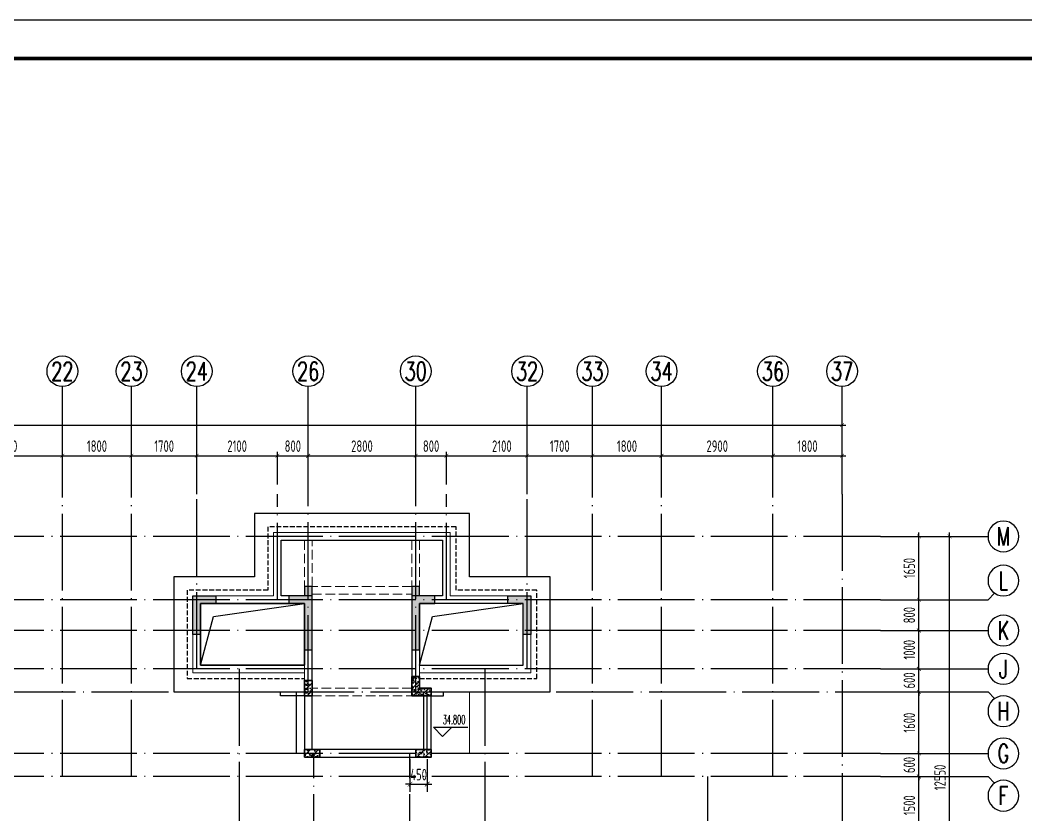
# Model space of a CAD drawing. Extents: x -668857 to 143095, y -247466 to 228182.
# Drawn here: x -184922 to -158737, y -208756 to -188066 of the extents above; entities that cross this region are included whole.
import ezdxf
from ezdxf.enums import TextEntityAlignment as Align

# ---------------------------------------------------------------- set-up
doc = ezdxf.new("R2010")
doc.units = 0
doc.header["$LTSCALE"] = 1000
for name, pattern in [('#P_--_20B1_001_t3$0$DASH', [0.35, 0.25, -0.1]), ('DASH', [0.35, 0.25, -0.1]), ('DOTE', [2.42, 2, -0.2, 0.02, -0.2])]:
    doc.linetypes.add(name, pattern=pattern)
doc.layers.get('0').update_dxf_attribs({"linetype": 'CONTINUOUS'})
doc.layers.get('DEFPOINTS').update_dxf_attribs({"linetype": 'CONTINUOUS'})
for name, color, linetype in [('-TK', 7, 'CONTINUOUS'), ('A-AXIS', 1, 'CONTINUOUS'), ('A-DOTE', 10, 'DOTE'), ('AXIS_NUM', 7, 'CONTINUOUS'), ('DIM_ELEV', 3, 'CONTINUOUS'), ('ROOF', 183, 'CONTINUOUS'), ('S-D洞口', 4, 'CONTINUOUS'), ('S-L主梁线', 4, 'DASH'), ('S-Q墙填充', 252, 'CONTINUOUS'), ('S-Q墙实线', 6, 'CONTINUOUS'), ('S-Q墙标注', 3, 'CONTINUOUS'), ('S-Y一般标注', 3, 'CONTINUOUS'), ('S-Z柱填充', 252, 'CONTINUOUS'), ('S-Z柱实线', 6, 'CONTINUOUS'), ('看线', 251, 'CONTINUOUS')]:
    doc.layers.add(name, color=color, linetype=linetype)
doc.layers.add('STAIR', color=2, linetype='CONTINUOUS', lineweight=18)
doc.styles.add('_TCH_DIM', font='SIMPLEX.shx', dxfattribs={"width": 0.7, "bigfont": 'GBCBIG.shx'})
doc.styles.add('TSSD_Axis', font='complex.shx', dxfattribs={"width": 0.7, "bigfont": 'hztxt.shx'})
doc.styles.add('TSSD_DIMENSION', font='Tssdeng.shx', dxfattribs={"width": 0.7, "bigfont": 'tssdchn.shx'})
doc.styles.add('TSSD_REIN', font='tssdeng.shx', dxfattribs={"width": 0.7, "height": 300, "bigfont": 'tssdchn.shx'})
doc.styles.add('结构文字', font='zstxt.shx', dxfattribs={"width": 0.7, "bigfont": 'zshz.shx'})
doc.dimstyles.new('STRUCK', dxfattribs={"dimtxt": 400, "dimasz": 121, "dimexe": 200, "dimexo": 150, "dimgap": 115, "dimtad": 1, "dimdec": 0, "dimdsep": 46, "dimtxsty": '结构文字', "dimblk": 'ARCHTICK', "dimcen": 400, "dimclrd": 3, "dimclre": 3, "dimclrt": 7, "dimadec": 0, "dimazin": 0, "dimtfac": 1, "dimtdec": 0, "dimtix": 1, "dimtmove": 2, "dimatfit": 3, "dimldrblk": '_DIMX', "dimfxl": 0, "dimtolj": 1, "dimtzin": 0, "dimarcsym": 0})
doc.dimstyles.new('TSSD_100_100', dxfattribs={"dimtxt": 300, "dimasz": 100, "dimexe": 100, "dimexo": 250, "dimgap": 100, "dimtad": 1, "dimdec": 0, "dimzin": 0, "dimdsep": 46, "dimtxsty": 'TSSD_DIMENSION', "dimblk": 'ARCHTICK', "dimcen": 0, "dimdle": 100, "dimclrt": 7, "dimadec": 0, "dimazin": 0, "dimtfac": 1, "dimtdec": 0, "dimtix": 1, "dimtmove": 2, "dimatfit": 3, "dimldrblk": 'ARCHTICK', "dimfxl": 0, "dimtolj": 1, "dimtzin": 0, "dimarcsym": 0})
pattern_1 = [(50, (-554390.62, -406951.55), (215.178055, -18.82564), [22.5, -247.5]), (355, (-554390.62, -406951.55), (-41.6254, 225.65764), [18, -198]), (100.4514, (-554372.69, -406953.11), (173.55281, 206.83186), [19.12206, -210.34263]), (46.1842, (-554390.62, -406891.55), (320.17231, -49.6557), [33.75, -371.25]), (96.6356, (-554363.94, -406895.68), (280.39881, 292.23536), [28.68309, -315.5139]), (351.1842, (-554390.62, -406891.55), (280.39858, 292.23558), [27, -297]), (21, (-554360.62, -406906.55), (179.072116, -120.78567), [22.5, -247.5]), (326, (-554360.62, -406906.55), (72.9946, 217.54501), [18, -198]), (71.4514, (-554345.7, -406916.61), (252.06679, 96.75915), [19.12206, -210.34263]), (37.5, (-554390.62, -406951.55), (3.647957, 99.868156), [0, -195.6, 0, -201, 0, -198.75]), (7.5, (-554390.62, -406951.55), (78.92086, 118.323514), [0, -114.6, 0, -191.1, 0, -75.75]), (327.5, (-554457.52, -406951.55), (160.146731, -6.766462), [0, -75, 0, -234, 0, -310.5]), (317.5, (-554487.52, -406951.55), (174.95585, 30.031495), [0, -97.5, 0, -155.4, 0, -220.5]), (45, (-554390.62, -406951.55), (-106.066017, 106.066017), [])]

# ---------------------------------------------------------------- blocks, each defined once
blk = doc.blocks.new('A1')
blk.add_lwpolyline([(0, 59400), (0, 0), (84100, 0), (84100, 59400)], close=True)
at = {"const_width": 100}
blk.add_lwpolyline([(2500, 58400), (2500, 1000), (83100, 1000), (83100, 58400)], close=True, dxfattribs=at)
blk = doc.blocks.new('ts_axno')
at = {"color": 0, "linetype": 'ByBlock', "lineweight": -2}
blk.add_circle((0, 0), 0.5, dxfattribs=at)
at = {"color": 0, "linetype": 'ByBlock', "lineweight": -2, "style": 'TSSD_Axis', "width": 0.7}
blk.add_attdef('A', text='', height=0.6, dxfattribs=at).set_placement((0, 0), align=Align.MIDDLE_CENTER)
blk = doc.blocks.new('_ArchTick')
at = {"color": 0, "linetype": 'ByBlock', "const_width": 0.15}
blk.add_lwpolyline([(-0.5, -0.5), (0.5, 0.5)], dxfattribs=at)
blk = doc.blocks.new('*D109')
at = {"layer": 'DEFPOINTS', "color": 0}
for p in [(34300, 19250), (31400, 18250), (34300, 18250)]:
    blk.add_point(p, dxfattribs=at)
at = {"layer": 'S-Y一般标注', "color": 0, "lineweight": -2}
for p, q in [((31300, 19250), (34400, 19250)), ((31400, 18500), (31400, 19350)), ((34300, 18500), (34300, 19350))]:
    blk.add_line(p, q, dxfattribs=at)
at = {"layer": 'S-Y一般标注', "color": 0, "lineweight": -2, "xscale": 100, "yscale": 100, "zscale": 100, "rotation": 180}
blk.add_blockref('_ArchTick', (31400, 19250), dxfattribs=at)
at = {"layer": 'S-Y一般标注', "color": 0, "lineweight": -2, "xscale": 100, "yscale": 100, "zscale": 100}
blk.add_blockref('_ArchTick', (34300, 19250), dxfattribs=at)
at = {"layer": 'S-Y一般标注', "color": 7, "insert": (32850, 19500), "char_height": 300, "attachment_point": 5, "style": 'TSSD_DIMENSION'}
blk.add_mtext('\\A1;2900', dxfattribs=at)
blk = doc.blocks.new('*D110')
at = {"layer": 'DEFPOINTS', "color": 0}
for p in [(36100, 19250), (34300, 18250), (36100, 18250)]:
    blk.add_point(p, dxfattribs=at)
at = {"layer": 'S-Y一般标注', "color": 0, "lineweight": -2}
for p, q in [((34200, 19250), (36200, 19250)), ((34300, 18500), (34300, 19350)), ((36100, 18500), (36100, 19350))]:
    blk.add_line(p, q, dxfattribs=at)
at = {"layer": 'S-Y一般标注', "color": 0, "lineweight": -2, "xscale": 100, "yscale": 100, "zscale": 100, "rotation": 180}
blk.add_blockref('_ArchTick', (34300, 19250), dxfattribs=at)
at = {"layer": 'S-Y一般标注', "color": 0, "lineweight": -2, "xscale": 100, "yscale": 100, "zscale": 100}
blk.add_blockref('_ArchTick', (36100, 19250), dxfattribs=at)
at = {"layer": 'S-Y一般标注', "color": 7, "insert": (35200, 19500), "char_height": 300, "attachment_point": 5, "style": 'TSSD_DIMENSION'}
blk.add_mtext('\\A1;1800', dxfattribs=at)
blk = doc.blocks.new('*D111')
at = {"layer": 'DEFPOINTS', "color": 0}
for p in [(37800, 19250), (36100, 18250), (37800, 18250)]:
    blk.add_point(p, dxfattribs=at)
at = {"layer": 'S-Y一般标注', "color": 0, "lineweight": -2}
for p, q in [((36000, 19250), (37900, 19250)), ((36100, 18500), (36100, 19350)), ((37800, 18500), (37800, 19350))]:
    blk.add_line(p, q, dxfattribs=at)
at = {"layer": 'S-Y一般标注', "color": 0, "lineweight": -2, "xscale": 100, "yscale": 100, "zscale": 100, "rotation": 180}
blk.add_blockref('_ArchTick', (36100, 19250), dxfattribs=at)
at = {"layer": 'S-Y一般标注', "color": 0, "lineweight": -2, "xscale": 100, "yscale": 100, "zscale": 100}
blk.add_blockref('_ArchTick', (37800, 19250), dxfattribs=at)
at = {"layer": 'S-Y一般标注', "color": 7, "insert": (36950, 19500), "char_height": 300, "attachment_point": 5, "style": 'TSSD_DIMENSION'}
blk.add_mtext('\\A1;1700', dxfattribs=at)
blk = doc.blocks.new('*D112')
at = {"layer": 'DEFPOINTS', "color": 0}
for p in [(40700, 19250), (39900, 18250), (40700, 18250)]:
    blk.add_point(p, dxfattribs=at)
at = {"layer": 'S-Y一般标注', "color": 0, "lineweight": -2}
for p, q in [((39800, 19250), (40800, 19250)), ((39900, 18500), (39900, 19350)), ((40700, 18500), (40700, 19350))]:
    blk.add_line(p, q, dxfattribs=at)
at = {"layer": 'S-Y一般标注', "color": 0, "lineweight": -2, "xscale": 100, "yscale": 100, "zscale": 100, "rotation": 180}
blk.add_blockref('_ArchTick', (39900, 19250), dxfattribs=at)
at = {"layer": 'S-Y一般标注', "color": 0, "lineweight": -2, "xscale": 100, "yscale": 100, "zscale": 100}
blk.add_blockref('_ArchTick', (40700, 19250), dxfattribs=at)
at = {"layer": 'S-Y一般标注', "color": 7, "insert": (40300, 19500), "char_height": 300, "attachment_point": 5, "style": 'TSSD_DIMENSION'}
blk.add_mtext('\\A1;800', dxfattribs=at)
blk = doc.blocks.new('*D113')
at = {"layer": 'DEFPOINTS', "color": 0}
for p in [(43500, 19250), (40700, 18250), (43500, 18250)]:
    blk.add_point(p, dxfattribs=at)
at = {"layer": 'S-Y一般标注', "color": 0, "lineweight": -2}
for p, q in [((40600, 19250), (43600, 19250)), ((40700, 18500), (40700, 19350)), ((43500, 18500), (43500, 19350))]:
    blk.add_line(p, q, dxfattribs=at)
at = {"layer": 'S-Y一般标注', "color": 0, "lineweight": -2, "xscale": 100, "yscale": 100, "zscale": 100, "rotation": 180}
blk.add_blockref('_ArchTick', (40700, 19250), dxfattribs=at)
at = {"layer": 'S-Y一般标注', "color": 0, "lineweight": -2, "xscale": 100, "yscale": 100, "zscale": 100}
blk.add_blockref('_ArchTick', (43500, 19250), dxfattribs=at)
at = {"layer": 'S-Y一般标注', "color": 7, "insert": (42100, 19500), "char_height": 300, "attachment_point": 5, "style": 'TSSD_DIMENSION'}
blk.add_mtext('\\A1;2800', dxfattribs=at)
blk = doc.blocks.new('*D114')
at = {"layer": 'DEFPOINTS', "color": 0}
for p in [(46400, 19250), (44300, 18250), (46400, 18250)]:
    blk.add_point(p, dxfattribs=at)
at = {"layer": 'S-Y一般标注', "color": 0, "lineweight": -2}
for p, q in [((44200, 19250), (46500, 19250)), ((44300, 18500), (44300, 19350)), ((46400, 18500), (46400, 19350))]:
    blk.add_line(p, q, dxfattribs=at)
at = {"layer": 'S-Y一般标注', "color": 0, "lineweight": -2, "xscale": 100, "yscale": 100, "zscale": 100, "rotation": 180}
blk.add_blockref('_ArchTick', (44300, 19250), dxfattribs=at)
at = {"layer": 'S-Y一般标注', "color": 0, "lineweight": -2, "xscale": 100, "yscale": 100, "zscale": 100}
blk.add_blockref('_ArchTick', (46400, 19250), dxfattribs=at)
at = {"layer": 'S-Y一般标注', "color": 7, "insert": (45742, 19500), "char_height": 300, "attachment_point": 5, "style": 'TSSD_DIMENSION'}
blk.add_mtext('\\A1;2100', dxfattribs=at)
blk = doc.blocks.new('*D115')
at = {"layer": 'DEFPOINTS', "color": 0}
for p in [(48100, 19250), (46400, 18250), (48100, 18250)]:
    blk.add_point(p, dxfattribs=at)
at = {"layer": 'S-Y一般标注', "color": 0, "lineweight": -2}
for p, q in [((46300, 19250), (48200, 19250)), ((46400, 18500), (46400, 19350)), ((48100, 18500), (48100, 19350))]:
    blk.add_line(p, q, dxfattribs=at)
at = {"layer": 'S-Y一般标注', "color": 0, "lineweight": -2, "xscale": 100, "yscale": 100, "zscale": 100, "rotation": 180}
blk.add_blockref('_ArchTick', (46400, 19250), dxfattribs=at)
at = {"layer": 'S-Y一般标注', "color": 0, "lineweight": -2, "xscale": 100, "yscale": 100, "zscale": 100}
blk.add_blockref('_ArchTick', (48100, 19250), dxfattribs=at)
at = {"layer": 'S-Y一般标注', "color": 7, "insert": (47250, 19500), "char_height": 300, "attachment_point": 5, "style": 'TSSD_DIMENSION'}
blk.add_mtext('\\A1;1700', dxfattribs=at)
blk = doc.blocks.new('*D116')
at = {"layer": 'DEFPOINTS', "color": 0}
for p in [(49900, 19250), (48100, 18250), (49900, 18250)]:
    blk.add_point(p, dxfattribs=at)
at = {"layer": 'S-Y一般标注', "color": 0, "lineweight": -2}
for p, q in [((48000, 19250), (50000, 19250)), ((48100, 18500), (48100, 19350)), ((49900, 18500), (49900, 19350))]:
    blk.add_line(p, q, dxfattribs=at)
at = {"layer": 'S-Y一般标注', "color": 0, "lineweight": -2, "xscale": 100, "yscale": 100, "zscale": 100, "rotation": 180}
blk.add_blockref('_ArchTick', (48100, 19250), dxfattribs=at)
at = {"layer": 'S-Y一般标注', "color": 0, "lineweight": -2, "xscale": 100, "yscale": 100, "zscale": 100}
blk.add_blockref('_ArchTick', (49900, 19250), dxfattribs=at)
at = {"layer": 'S-Y一般标注', "color": 7, "insert": (49000, 19500), "char_height": 300, "attachment_point": 5, "style": 'TSSD_DIMENSION'}
blk.add_mtext('\\A1;1800', dxfattribs=at)
blk = doc.blocks.new('*D117')
at = {"layer": 'DEFPOINTS', "color": 0}
for p in [(52800, 19250), (49900, 18250), (52800, 18250)]:
    blk.add_point(p, dxfattribs=at)
at = {"layer": 'S-Y一般标注', "color": 0, "lineweight": -2}
for p, q in [((49800, 19250), (52900, 19250)), ((49900, 18500), (49900, 19350)), ((52800, 18500), (52800, 19350))]:
    blk.add_line(p, q, dxfattribs=at)
at = {"layer": 'S-Y一般标注', "color": 0, "lineweight": -2, "xscale": 100, "yscale": 100, "zscale": 100, "rotation": 180}
blk.add_blockref('_ArchTick', (49900, 19250), dxfattribs=at)
at = {"layer": 'S-Y一般标注', "color": 0, "lineweight": -2, "xscale": 100, "yscale": 100, "zscale": 100}
blk.add_blockref('_ArchTick', (52800, 19250), dxfattribs=at)
at = {"layer": 'S-Y一般标注', "color": 7, "insert": (51350, 19500), "char_height": 300, "attachment_point": 5, "style": 'TSSD_DIMENSION'}
blk.add_mtext('\\A1;2900', dxfattribs=at)
blk = doc.blocks.new('*D118')
at = {"layer": 'DEFPOINTS', "color": 0}
for p in [(54600, 19250), (52800, 18250), (54600, 18250)]:
    blk.add_point(p, dxfattribs=at)
at = {"layer": 'S-Y一般标注', "color": 0, "lineweight": -2}
for p, q in [((52700, 19250), (54700, 19250)), ((52800, 18500), (52800, 19350)), ((54600, 18500), (54600, 19350))]:
    blk.add_line(p, q, dxfattribs=at)
at = {"layer": 'S-Y一般标注', "color": 0, "lineweight": -2, "xscale": 100, "yscale": 100, "zscale": 100, "rotation": 180}
blk.add_blockref('_ArchTick', (52800, 19250), dxfattribs=at)
at = {"layer": 'S-Y一般标注', "color": 0, "lineweight": -2, "xscale": 100, "yscale": 100, "zscale": 100}
blk.add_blockref('_ArchTick', (54600, 19250), dxfattribs=at)
at = {"layer": 'S-Y一般标注', "color": 7, "insert": (53700, 19500), "char_height": 300, "attachment_point": 5, "style": 'TSSD_DIMENSION'}
blk.add_mtext('\\A1;1800', dxfattribs=at)
blk = doc.blocks.new('*D119')
at = {"layer": 'DEFPOINTS', "color": 0}
for p in [(54600, 20050), (4600, 18250), (54600, 18250)]:
    blk.add_point(p, dxfattribs=at)
at = {"layer": 'S-Y一般标注', "color": 0, "lineweight": -2}
for p, q in [((4500, 20050), (54700, 20050)), ((4600, 18500), (4600, 20150)), ((54600, 18500), (54600, 20150))]:
    blk.add_line(p, q, dxfattribs=at)
at = {"layer": 'S-Y一般标注', "color": 0, "lineweight": -2, "xscale": 100, "yscale": 100, "zscale": 100, "rotation": 180}
blk.add_blockref('_ArchTick', (4600, 20050), dxfattribs=at)
at = {"layer": 'S-Y一般标注', "color": 0, "lineweight": -2, "xscale": 100, "yscale": 100, "zscale": 100}
blk.add_blockref('_ArchTick', (54600, 20050), dxfattribs=at)
at = {"layer": 'S-Y一般标注', "color": 7, "insert": (29600, 20300), "char_height": 300, "attachment_point": 5, "style": 'TSSD_DIMENSION'}
blk.add_mtext('\\A1;50000', dxfattribs=at)
blk = doc.blocks.new('*D132')
at = {"layer": 'DEFPOINTS', "color": 0}
for p in [(39900, 19250), (37800, 18250), (39900, 18250)]:
    blk.add_point(p, dxfattribs=at)
at = {"layer": 'S-Y一般标注', "color": 0, "lineweight": -2}
for p, q in [((37700, 19250), (40000, 19250)), ((37800, 18500), (37800, 19350)), ((39900, 18500), (39900, 19350))]:
    blk.add_line(p, q, dxfattribs=at)
at = {"layer": 'S-Y一般标注', "color": 0, "lineweight": -2, "xscale": 100, "yscale": 100, "zscale": 100, "rotation": 180}
blk.add_blockref('_ArchTick', (37800, 19250), dxfattribs=at)
at = {"layer": 'S-Y一般标注', "color": 0, "lineweight": -2, "xscale": 100, "yscale": 100, "zscale": 100}
blk.add_blockref('_ArchTick', (39900, 19250), dxfattribs=at)
at = {"layer": 'S-Y一般标注', "color": 7, "insert": (38850, 19500), "char_height": 300, "attachment_point": 5, "style": 'TSSD_DIMENSION'}
blk.add_mtext('\\A1;2100', dxfattribs=at)
blk = doc.blocks.new('*D133')
at = {"layer": 'DEFPOINTS', "color": 0}
for p in [(44300, 19250), (43500, 18250), (44300, 18250)]:
    blk.add_point(p, dxfattribs=at)
at = {"layer": 'S-Y一般标注', "color": 0, "lineweight": -2}
for p, q in [((43400, 19250), (44400, 19250)), ((43500, 18500), (43500, 19350)), ((44300, 18500), (44300, 19350))]:
    blk.add_line(p, q, dxfattribs=at)
at = {"layer": 'S-Y一般标注', "color": 0, "lineweight": -2, "xscale": 100, "yscale": 100, "zscale": 100, "rotation": 180}
blk.add_blockref('_ArchTick', (43500, 19250), dxfattribs=at)
at = {"layer": 'S-Y一般标注', "color": 0, "lineweight": -2, "xscale": 100, "yscale": 100, "zscale": 100}
blk.add_blockref('_ArchTick', (44300, 19250), dxfattribs=at)
at = {"layer": 'S-Y一般标注', "color": 7, "insert": (43900, 19500), "char_height": 300, "attachment_point": 5, "style": 'TSSD_DIMENSION'}
blk.add_mtext('\\A1;800', dxfattribs=at)
blk = doc.blocks.new('*D148')
at = {"layer": 'DEFPOINTS', "color": 0}
for p in [(55600, 10900), (56600, 10900), (55600, 9400)]:
    blk.add_point(p, dxfattribs=at)
at = {"layer": 'S-Y一般标注', "color": 0, "lineweight": -2}
for p, q in [((56600, 9300), (56600, 11000)), ((55850, 10900), (56700, 10900)), ((55850, 9400), (56700, 9400))]:
    blk.add_line(p, q, dxfattribs=at)
at = {"layer": 'S-Y一般标注', "color": 0, "lineweight": -2, "xscale": 100, "yscale": 100, "zscale": 100}
for p, rotation in [((56600, 10900), 90), ((56600, 9400), 270)]:
    blk.add_blockref('_ArchTick', p, dxfattribs=dict(at, rotation=rotation))
at = {"layer": 'S-Y一般标注', "color": 7, "insert": (56350, 10150), "char_height": 300, "attachment_point": 5, "rotation": 90, "style": 'TSSD_DIMENSION'}
blk.add_mtext('\\A1;1500', dxfattribs=at)
blk = doc.blocks.new('*D149')
at = {"layer": 'DEFPOINTS', "color": 0}
for p in [(55600, 11500), (56600, 11500), (55600, 10900)]:
    blk.add_point(p, dxfattribs=at)
at = {"layer": 'S-Y一般标注', "color": 0, "lineweight": -2}
for p, q in [((56600, 11500), (56600, 11600)), ((55850, 11500), (56700, 11500)), ((56600, 10900), (56600, 11500)), ((55850, 10900), (56700, 10900)), ((56600, 10900), (56600, 10800))]:
    blk.add_line(p, q, dxfattribs=at)
at = {"layer": 'S-Y一般标注', "color": 0, "lineweight": -2, "xscale": 100, "yscale": 100, "zscale": 100}
for p, rotation in [((56600, 11500), 270), ((56600, 10900), 90)]:
    blk.add_blockref('_ArchTick', p, dxfattribs=dict(at, rotation=rotation))
at = {"layer": 'S-Y一般标注', "color": 7, "insert": (56350, 11200), "char_height": 300, "attachment_point": 5, "rotation": 90, "style": 'TSSD_DIMENSION'}
blk.add_mtext('\\A1;600', dxfattribs=at)
blk = doc.blocks.new('*D150')
at = {"layer": 'DEFPOINTS', "color": 0}
for p in [(55600, 13100), (56600, 13100), (55600, 11500)]:
    blk.add_point(p, dxfattribs=at)
at = {"layer": 'S-Y一般标注', "color": 0, "lineweight": -2}
for p, q in [((55850, 13100), (56700, 13100)), ((56600, 11400), (56600, 13200)), ((55850, 11500), (56700, 11500))]:
    blk.add_line(p, q, dxfattribs=at)
at = {"layer": 'S-Y一般标注', "color": 0, "lineweight": -2, "xscale": 100, "yscale": 100, "zscale": 100}
for p, rotation in [((56600, 13100), 90), ((56600, 11500), 270)]:
    blk.add_blockref('_ArchTick', p, dxfattribs=dict(at, rotation=rotation))
at = {"layer": 'S-Y一般标注', "color": 7, "insert": (56350, 12300), "char_height": 300, "attachment_point": 5, "rotation": 90, "style": 'TSSD_DIMENSION'}
blk.add_mtext('\\A1;1600', dxfattribs=at)
blk = doc.blocks.new('*D151')
at = {"layer": 'DEFPOINTS', "color": 0}
for p in [(55600, 13700), (56600, 13700), (55600, 13100)]:
    blk.add_point(p, dxfattribs=at)
at = {"layer": 'S-Y一般标注', "color": 0, "lineweight": -2}
for p, q in [((55850, 13700), (56700, 13700)), ((56600, 13700), (56600, 13800)), ((56600, 13100), (56600, 13700)), ((55850, 13100), (56700, 13100)), ((56600, 13100), (56600, 13000))]:
    blk.add_line(p, q, dxfattribs=at)
at = {"layer": 'S-Y一般标注', "color": 0, "lineweight": -2, "xscale": 100, "yscale": 100, "zscale": 100}
for p, rotation in [((56600, 13700), 270), ((56600, 13100), 90)]:
    blk.add_blockref('_ArchTick', p, dxfattribs=dict(at, rotation=rotation))
at = {"layer": 'S-Y一般标注', "color": 7, "insert": (56350, 13400), "char_height": 300, "attachment_point": 5, "rotation": 90, "style": 'TSSD_DIMENSION'}
blk.add_mtext('\\A1;600', dxfattribs=at)
blk = doc.blocks.new('*D152')
at = {"layer": 'DEFPOINTS', "color": 0}
for p in [(55600, 14700), (56600, 14700), (55600, 13700)]:
    blk.add_point(p, dxfattribs=at)
at = {"layer": 'S-Y一般标注', "color": 0, "lineweight": -2}
for p, q in [((55850, 14700), (56700, 14700)), ((56600, 13600), (56600, 14800)), ((55850, 13700), (56700, 13700))]:
    blk.add_line(p, q, dxfattribs=at)
at = {"layer": 'S-Y一般标注', "color": 0, "lineweight": -2, "xscale": 100, "yscale": 100, "zscale": 100}
for p, rotation in [((56600, 14700), 90), ((56600, 13700), 270)]:
    blk.add_blockref('_ArchTick', p, dxfattribs=dict(at, rotation=rotation))
at = {"layer": 'S-Y一般标注', "color": 7, "insert": (56350, 14200), "char_height": 300, "attachment_point": 5, "rotation": 90, "style": 'TSSD_DIMENSION'}
blk.add_mtext('\\A1;1000', dxfattribs=at)
blk = doc.blocks.new('*D153')
at = {"layer": 'DEFPOINTS', "color": 0}
for p in [(55600, 17150), (57400, 17150), (55600, 4600)]:
    blk.add_point(p, dxfattribs=at)
at = {"layer": 'S-Y一般标注', "color": 0, "lineweight": -2}
for p, q in [((55850, 17150), (57500, 17150)), ((57400, 4500), (57400, 17250)), ((55850, 4600), (57500, 4600))]:
    blk.add_line(p, q, dxfattribs=at)
at = {"layer": 'S-Y一般标注', "color": 0, "lineweight": -2, "xscale": 100, "yscale": 100, "zscale": 100}
for p, rotation in [((57400, 17150), 90), ((57400, 4600), 270)]:
    blk.add_blockref('_ArchTick', p, dxfattribs=dict(at, rotation=rotation))
at = {"layer": 'S-Y一般标注', "color": 7, "insert": (57150, 10875), "char_height": 300, "attachment_point": 5, "rotation": 90, "style": 'TSSD_DIMENSION'}
blk.add_mtext('\\A1;12550', dxfattribs=at)
blk = doc.blocks.new('*D154')
at = {"layer": 'DEFPOINTS', "color": 0}
for p in [(55600, 15500), (56600, 15500), (55600, 14700)]:
    blk.add_point(p, dxfattribs=at)
at = {"layer": 'S-Y一般标注', "color": 0, "lineweight": -2}
for p, q in [((55850, 15500), (56700, 15500)), ((56600, 14600), (56600, 15600)), ((55850, 14700), (56700, 14700))]:
    blk.add_line(p, q, dxfattribs=at)
at = {"layer": 'S-Y一般标注', "color": 0, "lineweight": -2, "xscale": 100, "yscale": 100, "zscale": 100}
for p, rotation in [((56600, 15500), 90), ((56600, 14700), 270)]:
    blk.add_blockref('_ArchTick', p, dxfattribs=dict(at, rotation=rotation))
at = {"layer": 'S-Y一般标注', "color": 7, "insert": (56350, 15100), "char_height": 300, "attachment_point": 5, "rotation": 90, "style": 'TSSD_DIMENSION'}
blk.add_mtext('\\A1;800', dxfattribs=at)
blk = doc.blocks.new('*D157')
at = {"layer": 'DEFPOINTS', "color": 0}
for p in [(55600, 17150), (56600, 17150), (55600, 15500)]:
    blk.add_point(p, dxfattribs=at)
at = {"layer": 'S-Y一般标注', "color": 0, "lineweight": -2}
for p, q in [((55850, 17150), (56700, 17150)), ((56600, 15400), (56600, 17250)), ((55850, 15500), (56700, 15500))]:
    blk.add_line(p, q, dxfattribs=at)
at = {"layer": 'S-Y一般标注', "color": 0, "lineweight": -2, "xscale": 100, "yscale": 100, "zscale": 100}
for p, rotation in [((56600, 17150), 90), ((56600, 15500), 270)]:
    blk.add_blockref('_ArchTick', p, dxfattribs=dict(at, rotation=rotation))
at = {"layer": 'S-Y一般标注', "color": 7, "insert": (56350, 16325), "char_height": 300, "attachment_point": 5, "rotation": 90, "style": 'TSSD_DIMENSION'}
blk.add_mtext('\\A1;1650', dxfattribs=at)
blk = doc.blocks.new('20210729.19002051')
for points in [[(34450, 9501), (33830, 9501), (33830, 9600)], [(37750, 9501), (38070, 9501), (38070, 9600)]]:
    blk.add_lwpolyline(points)
at = {"layer": 'ROOF', "ltscale": 0.8}
for points in [[(38070, 9600), (40850, 9600), (40850, 12600), (38750, 12600), (38750, 14250), (33150, 14250), (33150, 12600), (31050, 12600), (31050, 9600), (33830, 9600)], [(34450, 9501), (34450, 7900), (37750, 7900), (37750, 9501)]]:
    blk.add_lwpolyline(points, dxfattribs=at)
for points in [[(38050, 13550), (38050, 12100), (37250, 12100), (37250, 9500), (37550, 9500), (37550, 8100), (34650, 8100), (34650, 12100), (33850, 12100), (33850, 13550)], [(31750, 11900), (34450, 11900), (34450, 10300), (31750, 10300)], [(40150, 11900), (37450, 11900), (37450, 10300), (40150, 10300)]]:
    blk.add_lwpolyline(points, close=True, dxfattribs=at)
at = {"layer": 'STAIR', "color": 130}
blk.add_lwpolyline([(38070, 9600), (38750, 9600), (38750, 8000), (37750, 8000)], dxfattribs=at)
at = {"layer": '看线', "color": 202, "linetype": '#P_--_20B1_001_t3$0$DASH', "ltscale": 0.5}
blk.add_lwpolyline([(37450, 9950), (40500, 9950), (40500, 12250), (38400, 12250), (38400, 13900), (33500, 13900), (33500, 12250), (31400, 12250), (31400, 9950), (34450, 9950)], dxfattribs=at)
blk = doc.blocks.new('20210729.19003983')
at = {"layer": 'ROOF'}
blk.add_blockref('20210729.19002051', (2250, 0), dxfattribs=at)
blk = doc.blocks.new('*D905')
at = {"layer": 'DEFPOINTS', "color": 0}
for p in [(-174772, -207157), (-174322, -207157), (-174322, -207957)]:
    blk.add_point(p, dxfattribs=at)
at = {"layer": 'S-Q墙标注', "color": 3, "lineweight": -2}
for p, q in [((-174772, -207307), (-174772, -208157)), ((-174322, -207307), (-174322, -208157)), ((-174772, -207957), (-174893, -207957)), ((-174772, -207957), (-174322, -207957)), ((-174322, -207957), (-174201, -207957))]:
    blk.add_line(p, q, dxfattribs=at)
at = {"layer": 'S-Q墙标注', "color": 3, "lineweight": -2, "xscale": 121, "yscale": 121, "zscale": 121}
blk.add_blockref('_ArchTick', (-174772, -207957), dxfattribs=at)
at = {"layer": 'S-Q墙标注', "color": 3, "lineweight": -2, "xscale": 121, "yscale": 121, "zscale": 121, "rotation": 180}
blk.add_blockref('_ArchTick', (-174322, -207957), dxfattribs=at)
at = {"layer": 'S-Q墙标注', "color": 7, "insert": (-174547, -207707), "char_height": 300, "attachment_point": 5, "style": 'TSSD_REIN'}
blk.add_mtext('\\A1;450', dxfattribs=at)
blk = doc.blocks.new('_DIMX')
blk.add_line((-150, 0), (150, 0))
at = {"const_width": 50}
blk.add_lwpolyline([(-70, -70), (70, 70)], dxfattribs=at)
blk = doc.blocks.new('20210726.16395156')
at = {"layer": 'A-AXIS'}
for p, q in [((34300, 18249.9), (34300, 21049.9)), ((36100, 18249.9), (36100, 21049.9)), ((37800, 18249.9), (37800, 21049.9)), ((40700, 18249.9), (40700, 21049.9)), ((43500, 18249.9), (43500, 21049.9)), ((46400, 18249.9), (46400, 21049.9)), ((48100, 18249.9), (48100, 21049.9)), ((49900, 18249.9), (49900, 21049.9)), ((52800, 18249.9), (52800, 21049.9)), ((54600, 18249.9), (54600, 21049.9)), ((55600, 17150), (58400, 17150)), ((55600, 15500), (58400, 15500)), ((58400, 15500), (58571.6, 15671.7)), ((55600, 14700), (58400, 14700)), ((55600, 13700), (58400, 13700)), ((55600, 13100.3), (58400, 13100.3)), ((58400, 13100.3), (58571.6, 12928.7)), ((55600, 11500), (58400, 11500)), ((55600, 10900), (58400, 10900)), ((58400, 10900), (58571.6, 10728.4))]:
    blk.add_line(p, q, dxfattribs=at)
at = {"layer": 'A-DOTE'}
for p, q in [((34300, 10900), (34300, 18249.9)), ((36100, 10900), (36100, 18249.9)), ((37800, 13700), (37800, 18249.9)), ((39900, 15500), (39900, 18249.9)), ((40700, 13100.3), (40700, 18249.9)), ((43500, 13100.3), (43500, 18249.9)), ((44300, 15500), (44300, 18249.9)), ((46400, 13700), (46400, 18249.9)), ((48100, 10900), (48100, 18249.9)), ((49900, 10900), (49900, 18249.9)), ((52800, 10900), (52800, 18249.9)), ((54600, 18249.9), (54600, 3600)), ((55600, 17150), (3600, 17150)), ((55600, 15500), (3600, 15500)), ((55600, 14700), (3600, 14700)), ((55600, 13700), (3600, 13700)), ((38900.2, 13700), (38900, 3600)), ((45299.8, 13700), (45300, 3600)), ((3600, 13100.3), (55600, 13100.3)), ((40400, 11500), (40400, 13100)), ((43800, 11500), (43800, 13100)), ((55600, 11500), (3600, 11500)), ((40850, 3600.2), (40850, 11500)), ((43350, 3600.2), (43350, 11500)), ((55600, 10900), (3600, 10900)), ((51100, 10900), (51100, 3600))]:
    blk.add_line(p, q, dxfattribs=at)
at = {"layer": 'A-AXIS'}
ref = blk.add_blockref('ts_axno', (34300, 21449.9), dxfattribs=dict(at, xscale=800, yscale=800, zscale=800))
ref.add_attrib('14', '22', dxfattribs={"layer": 'AXIS_NUM', "height": 480, "style": 'TSSD_Axis', "width": 0.7}).set_placement((34300, 21449.9), align=Align.MIDDLE_CENTER)
ref = blk.add_blockref('ts_axno', (36100, 21449.9), dxfattribs=dict(at, xscale=800, yscale=800, zscale=800))
ref.add_attrib('15', '23', dxfattribs={"layer": 'AXIS_NUM', "height": 480, "style": 'TSSD_Axis', "width": 0.7}).set_placement((36100, 21449.9), align=Align.MIDDLE_CENTER)
ref = blk.add_blockref('ts_axno', (37800, 21449.9), dxfattribs=dict(at, xscale=800, yscale=800, zscale=800))
ref.add_attrib('16', '24', dxfattribs={"layer": 'AXIS_NUM', "height": 480, "style": 'TSSD_Axis', "width": 0.7}).set_placement((37800, 21449.9), align=Align.MIDDLE_CENTER)
ref = blk.add_blockref('ts_axno', (40700, 21449.9), dxfattribs=dict(at, xscale=800, yscale=800, zscale=800))
ref.add_attrib('17', '26', dxfattribs={"layer": 'AXIS_NUM', "height": 480, "style": 'TSSD_Axis', "width": 0.7}).set_placement((40700, 21449.9), align=Align.MIDDLE_CENTER)
ref = blk.add_blockref('ts_axno', (43500, 21449.9), dxfattribs=dict(at, xscale=800, yscale=800, zscale=800))
ref.add_attrib('18', '30', dxfattribs={"layer": 'AXIS_NUM', "height": 480, "style": 'TSSD_Axis', "width": 0.7}).set_placement((43500, 21449.9), align=Align.MIDDLE_CENTER)
ref = blk.add_blockref('ts_axno', (46400, 21449.9), dxfattribs=dict(at, xscale=800, yscale=800, zscale=800))
ref.add_attrib('19', '32', dxfattribs={"layer": 'AXIS_NUM', "height": 480, "style": 'TSSD_Axis', "width": 0.7}).set_placement((46400, 21449.9), align=Align.MIDDLE_CENTER)
ref = blk.add_blockref('ts_axno', (48100, 21449.9), dxfattribs=dict(at, xscale=800, yscale=800, zscale=800))
ref.add_attrib('20', '33', dxfattribs={"layer": 'AXIS_NUM', "height": 480, "style": 'TSSD_Axis', "width": 0.7}).set_placement((48100, 21449.9), align=Align.MIDDLE_CENTER)
ref = blk.add_blockref('ts_axno', (49900, 21449.9), dxfattribs=dict(at, xscale=800, yscale=800, zscale=800))
ref.add_attrib('21', '34', dxfattribs={"layer": 'AXIS_NUM', "height": 480, "style": 'TSSD_Axis', "width": 0.7}).set_placement((49900, 21449.9), align=Align.MIDDLE_CENTER)
ref = blk.add_blockref('ts_axno', (52800, 21449.9), dxfattribs=dict(at, xscale=800, yscale=800, zscale=800))
ref.add_attrib('22', '36', dxfattribs={"layer": 'AXIS_NUM', "height": 480, "style": 'TSSD_Axis', "width": 0.7}).set_placement((52800, 21449.9), align=Align.MIDDLE_CENTER)
ref = blk.add_blockref('ts_axno', (54600, 21449.9), dxfattribs=dict(at, xscale=800, yscale=800, zscale=800))
ref.add_attrib('23', '37', dxfattribs={"layer": 'AXIS_NUM', "height": 480, "style": 'TSSD_Axis', "width": 0.7}).set_placement((54600, 21449.9), align=Align.MIDDLE_CENTER)
ref = blk.add_blockref('ts_axno', (58800, 17150), dxfattribs=dict(at, xscale=-800, yscale=800, zscale=800))
ref.add_attrib('G', 'M', dxfattribs={"layer": 'AXIS_NUM', "height": 480, "style": 'TSSD_Axis', "width": 0.7}).set_placement((58800, 17150), align=Align.MIDDLE_CENTER)
ref = blk.add_blockref('ts_axno', (58800, 16000), dxfattribs=dict(at, xscale=-800, yscale=800, zscale=800))
ref.add_attrib('G', 'L', dxfattribs={"layer": 'AXIS_NUM', "height": 480, "style": 'TSSD_Axis', "width": 0.7}).set_placement((58800, 16000), align=Align.MIDDLE_CENTER)
ref = blk.add_blockref('ts_axno', (58800, 14700), dxfattribs=dict(at, xscale=-800, yscale=800, zscale=800))
ref.add_attrib('G', 'K', dxfattribs={"layer": 'AXIS_NUM', "height": 480, "style": 'TSSD_Axis', "width": 0.7}).set_placement((58800, 14700), align=Align.MIDDLE_CENTER)
ref = blk.add_blockref('ts_axno', (58800, 13700), dxfattribs=dict(at, xscale=-800, yscale=800, zscale=800))
ref.add_attrib('G', 'J', dxfattribs={"layer": 'AXIS_NUM', "height": 480, "style": 'TSSD_Axis', "width": 0.7}).set_placement((58800, 13700), align=Align.MIDDLE_CENTER)
ref = blk.add_blockref('ts_axno', (58800, 12600.3), dxfattribs=dict(at, xscale=-800, yscale=800, zscale=800))
ref.add_attrib('C', 'H', dxfattribs={"layer": 'AXIS_NUM', "height": 480, "style": 'TSSD_Axis', "width": 0.7}).set_placement((58800, 12600.3), align=Align.MIDDLE_CENTER)
ref = blk.add_blockref('ts_axno', (58800, 11500), dxfattribs=dict(at, xscale=-800, yscale=800, zscale=800))
ref.add_attrib('D', 'G', dxfattribs={"layer": 'AXIS_NUM', "height": 480, "style": 'TSSD_Axis', "width": 0.7}).set_placement((58800, 11500), align=Align.MIDDLE_CENTER)
ref = blk.add_blockref('ts_axno', (58800, 10400), dxfattribs=dict(at, xscale=-800, yscale=800, zscale=800))
ref.add_attrib('C', 'F', dxfattribs={"layer": 'AXIS_NUM', "height": 480, "style": 'TSSD_Axis', "width": 0.7}).set_placement((58800, 10400), align=Align.MIDDLE_CENTER)
at = {"layer": 'S-Y一般标注'}
for base, p1, p2, picture, middle in [((54600, 20049.9), (4600, 18249.9), (54600, 18249.9), '*D119', (29600, 20299.9)), ((34300, 19249.9), (31400, 18249.9), (34300, 18249.9), '*D109', (32850, 19499.9)), ((36100, 19249.9), (34300, 18249.9), (36100, 18249.9), '*D110', (35200, 19499.9)), ((37800, 19249.9), (36100, 18249.9), (37800, 18249.9), '*D111', (36950, 19499.9)), ((39900, 19249.9), (37800, 18249.9), (39900, 18249.9), '*D132', (38850, 19499.9)), ((40700, 19249.9), (39900, 18249.9), (40700, 18249.9), '*D112', (40300, 19499.9)), ((43500, 19249.9), (40700, 18249.9), (43500, 18249.9), '*D113', (42100, 19499.9)), ((44300, 19249.9), (43500, 18249.9), (44300, 18249.9), '*D133', (43900, 19499.9)), ((48100, 19249.9), (46400, 18249.9), (48100, 18249.9), '*D115', (47250, 19499.9)), ((49900, 19249.9), (48100, 18249.9), (49900, 18249.9), '*D116', (49000, 19499.9)), ((52800, 19249.9), (49900, 18249.9), (52800, 18249.9), '*D117', (51350, 19499.9)), ((54600, 19249.9), (52800, 18249.9), (54600, 18249.9), '*D118', (53700, 19499.9))]:
    dim = blk.add_linear_dim(base=base, p1=p1, p2=p2, dimstyle='TSSD_100_100', dxfattribs=at)
    dim.commit()
    dim.dimension.update_dxf_attribs({"geometry": picture, "text_midpoint": middle})
dim = blk.add_linear_dim(base=(46400, 19249.9), p1=(44300, 18249.9), p2=(46400, 18249.9), dimstyle='TSSD_100_100', dxfattribs=at)
dim.commit()
dim.dimension.update_dxf_attribs({"geometry": '*D114', "text_midpoint": (45741.9, 19499.9), "dimtype": 160})
for base, p1, p2, picture, middle in [((57400, 17150), (55600, 4600), (55600, 17150), '*D153', (57150, 10875)), ((56600, 17150), (55600, 15500), (55600, 17150), '*D157', (56350, 16325)), ((56600, 15500), (55600, 14700), (55600, 15500), '*D154', (56350, 15100)), ((56600, 14700), (55600, 13700), (55600, 14700), '*D152', (56350, 14200)), ((56600, 13700), (55600, 13100.3), (55600, 13700), '*D151', (56350, 13400.2)), ((56600, 13100.3), (55600, 11500), (55600, 13100.3), '*D150', (56350, 12300.2)), ((56600, 11500), (55600, 10900), (55600, 11500), '*D149', (56350, 11200)), ((56600, 10900), (55600, 9400), (55600, 10900), '*D148', (56350, 10150))]:
    dim = blk.add_linear_dim(base=base, p1=p1, p2=p2, angle=90, dimstyle='TSSD_100_100', dxfattribs=at)
    dim.commit()
    dim.dimension.update_dxf_attribs({"geometry": picture, "text_midpoint": middle})

msp = doc.modelspace()

# ---------------------------------------------------------------- hatches: boundary and pattern name
at = {"layer": 'S-Q墙填充'}
h = msp.add_hatch(color=252, dxfattribs=at)
h.dxf.hatch_style = 1
h.paths.add_polyline_path([(-177322.44, -204456.62), (-177322.44, -203156.62), (-177322.44, -202806.62), (-177522.44, -202806.62), (-177522.44, -203056.62), (-177922.3, -203056.62), (-177922.3, -203256.62), (-177522.44, -203256.62), (-177522.44, -204456.62)])
h = msp.add_hatch(color=252, dxfattribs=at)
h.dxf.hatch_style = 1
h.paths.add_polyline_path([(-174722.44, -203156.62), (-174722.44, -204456.62), (-174522.44, -204456.62), (-174522.44, -203256.62), (-174122.33, -203256.62), (-174122.33, -203056.62), (-174522.44, -203056.62), (-174522.44, -202806.62), (-174722.44, -202806.62)])
h = msp.add_hatch(color=252, dxfattribs=at)
h.dxf.hatch_style = 1
h.paths.add_polyline_path([(-180422.44, -203056.62), (-179822.52, -203056.62), (-179822.52, -203256.62), (-180222.44, -203256.62), (-180222.44, -204056.62), (-180422.44, -204056.62)])
h = msp.add_hatch(color=252, dxfattribs=at)
h.dxf.hatch_style = 1
h.paths.add_polyline_path([(-171822.44, -203256.62), (-172222.35, -203256.62), (-172222.35, -203056.62), (-171622.44, -203056.62), (-171622.44, -204056.62), (-171822.44, -204056.62)])
at = {"layer": 'S-Z柱填充'}
h = msp.add_hatch(dxfattribs=at)
h.set_pattern_fill('ARMORED', color=256, scale=30, style=0)
h.set_pattern_definition(pattern_1)
h.paths.add_polyline_path([(-177522.44, -205656.35), (-177322.44, -205656.35), (-177322.44, -205256.35), (-177522.44, -205256.35)])
h = msp.add_hatch(dxfattribs=at)
h.set_pattern_fill('ARMORED', color=256, scale=30, style=0)
h.set_pattern_definition(pattern_1)
h.paths.add_polyline_path([(-174522.44, -205156.35), (-174722.44, -205156.35), (-174722.44, -205656.35), (-174222.44, -205656.35), (-174222.44, -205456.35), (-174522.44, -205456.35)])
h = msp.add_hatch(dxfattribs=at)
h.set_pattern_fill('ARMORED', color=256, scale=30, style=0)
h.set_pattern_definition(pattern_1)
h.paths.add_polyline_path([(-177522.44, -207256.62), (-177122.44, -207256.62), (-177122.44, -207056.62), (-177522.44, -207056.62)])
h = msp.add_hatch(dxfattribs=at)
h.set_pattern_fill('ARMORED', color=256, scale=30, style=0)
h.set_pattern_definition(pattern_1)
h.paths.add_polyline_path([(-174222.37, -207056.62), (-174422.37, -207056.62), (-174622.37, -207056.62), (-174622.37, -207256.62), (-174222.37, -207256.62)])

# ---------------------------------------------------------------- linework, layer by layer
at = {"layer": 'DIM_ELEV'}
for p, q in [((-173922.2, -206715.17), (-174162.2, -206475.17)), ((-174162.2, -206475.17), (-173269.95, -206475.17)), ((-173922.2, -206715.17), (-173682.2, -206475.17))]:
    msp.add_line(p, q, dxfattribs=at)
at = {"layer": 'S-D洞口', "color": 5}
for points in [[(-180222.44, -204856.62), (-177522.44, -204856.62), (-177522.44, -203256.62), (-180222.44, -203256.62), (-180222.44, -204856.62), (-179887.56, -203591.51), (-177522.44, -203256.62)], [(-174522.44, -204856.62), (-171822.44, -204856.62), (-171822.44, -203256.62), (-174522.44, -203256.62), (-174522.44, -204856.62), (-174187.56, -203591.51), (-171822.44, -203256.62)]]:
    msp.add_lwpolyline(points, dxfattribs=at)
at = {"layer": 'S-L主梁线', "linetype": 'ByBlock', "lineweight": 18}
for p, q in [((-177421.92, -201406.62), (-178322.46, -201406.62)), ((-178322.46, -201406.62), (-178322.05, -203056.46)), ((-174622.44, -201406.62), (-177421.92, -201406.62)), ((-173722.12, -201406.74), (-174622.43, -201406.62)), ((-173722.3, -203056.46), (-173722.12, -201406.74)), ((-179822.53, -203056.62), (-178322.57, -203056.46)), ((-172222.34, -203056.62), (-173722.3, -203056.46)), ((-180422.44, -204056.62), (-180422.44, -205056.62)), ((-171622.44, -204056.62), (-171622.44, -205056.62)), ((-177522.44, -204456.62), (-177522.44, -205256.35)), ((-174522.44, -205156.35), (-174522.44, -204456.62)), ((-180422.44, -205056.62), (-177522.43, -205056.62)), ((-171622.44, -205056.62), (-174522.45, -205056.62)), ((-177522.44, -205656.35), (-177522.44, -207056.62)), ((-174222.37, -207056.62), (-174222.37, -205656.35)), ((-177122.44, -207256.62), (-174622.37, -207256.62))]:
    msp.add_line(p, q, dxfattribs=at)
at = {"layer": 'S-L主梁线', "linetype": 'DASH', "lineweight": 18}
for p, q in [((-178122.42, -201606.62), (-177521.95, -201606.62)), ((-178122.07, -203056.62), (-178122.42, -201606.62)), ((-177521.95, -201606.62), (-177522.44, -202906.59)), ((-177322.4, -202806.62), (-177321.95, -201606.62)), ((-177321.95, -201606.62), (-174722.44, -201606.62)), ((-174722.44, -201606.62), (-174722.44, -202806.62)), ((-174522.44, -201606.64), (-173922.15, -201606.71)), ((-174522.44, -202906.62), (-174522.44, -201606.64)), ((-173922.15, -201606.71), (-173922.31, -203056.62)), ((-174722.44, -202806.62), (-177322.4, -202806.62)), ((-177922.3, -203056.62), (-178122.07, -203056.62)), ((-177322.44, -203006.62), (-174722.44, -203006.62)), ((-173922.31, -203056.62), (-174122.33, -203056.62)), ((-179822.51, -203256.62), (-177922.3, -203256.41)), ((-172222.37, -203256.62), (-174122.33, -203256.62)), ((-180222.44, -204056.62), (-180222.44, -204856.62)), ((-171822.44, -204056.62), (-171822.44, -204856.62)), ((-177322.44, -205256.35), (-177322.44, -204456.62)), ((-174722.44, -204456.62), (-174722.44, -205156.35)), ((-180222.44, -204856.62), (-177522.43, -204856.62)), ((-171822.44, -204856.62), (-174522.45, -204856.62)), ((-174722.44, -205456.35), (-177322.44, -205456.35)), ((-177322.44, -207056.62), (-177322.44, -205656.35)), ((-177322.44, -205656.35), (-174722.44, -205656.35)), ((-174422.37, -205656.35), (-174422.37, -207056.62)), ((-174622.37, -207056.62), (-177122.44, -207056.62))]:
    msp.add_line(p, q, dxfattribs=at)
at = {"layer": 'S-Q墙实线'}
for points in [[(-177322.44, -204456.62), (-177322.44, -203156.62), (-177322.44, -202806.62), (-177522.44, -202806.62), (-177522.44, -203056.62), (-177922.3, -203056.62), (-177922.3, -203256.62), (-177522.44, -203256.62), (-177522.44, -204456.62)], [(-180422.44, -203056.62), (-179822.52, -203056.62), (-179822.52, -203256.62), (-180222.44, -203256.62), (-180222.44, -204056.62), (-180422.44, -204056.62)], [(-171822.44, -203256.62), (-172222.35, -203256.62), (-172222.35, -203056.62), (-171622.44, -203056.62), (-171622.44, -204056.62), (-171822.44, -204056.62)]]:
    msp.add_lwpolyline(points, close=True, dxfattribs=at)
msp.add_lwpolyline([(-174722.44, -203156.62), (-174722.44, -204456.62), (-174522.44, -204456.62), (-174522.44, -203256.62), (-174122.33, -203256.62), (-174122.33, -203056.62), (-174522.44, -203056.62), (-174522.44, -202806.62), (-174722.44, -202806.62), (-174722.44, -203156.62)], dxfattribs=at)
at = {"layer": 'S-Z柱实线', "lineweight": 35}
for points in [[(-177522.44, -205656.35), (-177322.44, -205656.35), (-177322.44, -205256.35), (-177522.44, -205256.35)], [(-174522.44, -205156.35), (-174722.44, -205156.35), (-174722.44, -205656.35), (-174222.44, -205656.35), (-174222.44, -205456.35), (-174522.44, -205456.35)], [(-177522.44, -207256.62), (-177122.44, -207256.62), (-177122.44, -207056.62), (-177522.44, -207056.62)], [(-174222.37, -207056.62), (-174422.37, -207056.62), (-174422.37, -207056.62), (-174622.37, -207056.62), (-174622.37, -207256.62), (-174222.37, -207256.62)]]:
    msp.add_lwpolyline(points, close=True, dxfattribs=at)

# ---------------------------------------------------------------- block references
at = {"layer": '-TK'}
msp.add_blockref('A1', (-229464.73, -247465.57), dxfattribs=at)
at = {"layer": 'A-DOTE'}
msp.add_blockref('20210726.16395156', (-218122.44, -218656.67), dxfattribs=at)
at = {"layer": 'ROOF'}
msp.add_blockref('20210729.19003983', (-214222.45, -215156.62), dxfattribs=at)

# ---------------------------------------------------------------- texts
at = {"layer": 'DIM_ELEV', "color": 7, "style": '_TCH_DIM', "width": 0.494118}
msp.add_text('34.800', height=238, dxfattribs=at).set_placement((-173917.24, -206395.09))

# ---------------------------------------------------------------- dimensions: what is measured, and where the dimension line sits
at = {"layer": 'S-Q墙标注'}
dim = msp.add_linear_dim(base=(-174322.44, -207956.62), p1=(-174772.44, -207156.62), p2=(-174322.44, -207156.62), dimstyle='STRUCK', override={"dimtxt": 300, "dimgap": 100, "dimtxsty": 'TSSD_REIN'}, dxfattribs=at)
dim.commit()
dim.dimension.update_dxf_attribs({"geometry": '*D905', "text_midpoint": (-174547.44, -207706.62)})

doc.saveas('drawing.dxf')
